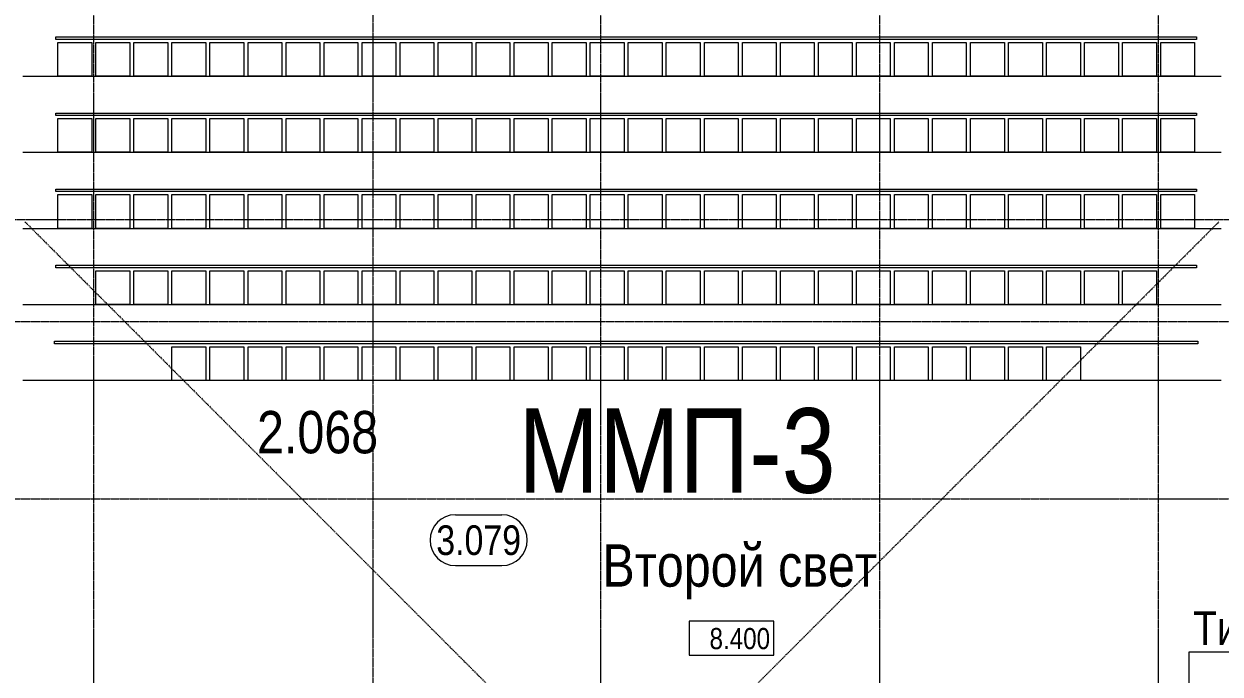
# Model space of a CAD drawing. Header units: millimetres. Extents: x -231292 to 573618, y -153144 to 564035.
# Drawn here: x 128802 to 142957, y 437031 to 444720 of the extents above; entities that cross this region are included whole.
import ezdxf
from ezdxf import colors
from ezdxf.entities.mleader import LeaderData, LeaderLine
from ezdxf.enums import TextEntityAlignment as Align
from ezdxf.math import Vec2, Vec3

# ---------------------------------------------------------------- set-up
doc = ezdxf.new("R2010")
doc.units = ezdxf.units.MM
doc.linetypes.add('CENTER2', pattern=[28.575, 19.05, -3.175, 3.175, -3.175])
doc.linetypes.add('DASHED', pattern=[19.05, 12.7, -6.35])
doc.layers.get('0').update_dxf_attribs({"color": 250})
doc.layers.get('Defpoints').update_dxf_attribs({"color": 250})
for name, color, linetype, lineweight in [('АР_Area', 250, 'Continuous', 5), ('АР_ЛК_Ограждения', 250, 'Continuous', 0), ('АР_Мебель', 250, 'Continuous', 5), ('АР_Отметка', 7, 'Continuous', 13), ('АР_Тонкая', 250, 'Continuous', 5), ('ЛК_Открытая', 250, 'Continuous', 5), ('Размеры зашивки ГКЛ', 250, 'Continuous', 0), ('РД_Оси_100', 250, 'Continuous', 0)]:
    doc.layers.add(name, color=color, linetype=linetype, lineweight=lineweight)
doc.layers.add('АР_Делит', color=250, linetype='Continuous', lineweight=0, plot=False)
doc.styles.add('Arial_Narrow_08', font='ARIALN.TTF', dxfattribs={"width": 0.8})
doc.styles.add('style1', font='ARIALN.TTF')

# ---------------------------------------------------------------- blocks, each defined once
blk = doc.blocks.new('Отметка_план')
at = {"color": 7}
blk.add_lwpolyline([(0, 0), (10, 0), (10, 4), (0, 4)], close=True, dxfattribs=at)
at = {"style": 'Arial_Narrow_08', "width": 0.8}
blk.add_attdef('OTMG', text='', height=2.5, dxfattribs=at).set_placement((9.06, 0.7), align=Align.RIGHT)
blk = doc.blocks.new('СОШ_2200_АР_ОСИ_М100_28.05.24')
at = {"layer": 'РД_Оси_100', "linetype": 'CENTER2'}
for p, q in [((79200, -6155), (79200, 139938.679)), ((85200, -6155), (85200, 139938.679)), ((88500, -6155), (88500, 139938.679)), ((91800, -6155), (91800, 139938.679)), ((119910, 76200), (-5954.958, 76200)), ((-5954.958, 75000), (119910, 75000)), ((-5954.958, 72900), (95715.503, 72900)), ((89599.446, 72900), (119910, 72900))]:
    blk.add_line(p, q, dxfattribs=at)
blk.add_lwpolyline([(82500, 139938.679), (82500, -6155)], dxfattribs=at)
blk = doc.blocks.new('MOK-МаркаПом_овал_ареал')
for p, q in [((-2.75, 3), (2.75, 3)), ((-2.75, -3), (2.75, -3))]:
    blk.add_line(p, q)
for centre, radius, start, end in [((-2.75, 0), 3, 90, 270), ((2.75, 0), 3, 270, 90), ((-3.75, 0), 3.5, 0, 0.001)]:
    blk.add_arc(centre, radius, start, end)
at = {"color": 0, "style": 'style1'}
blk.add_attdef('АР-ПОМЕЩЕНИЕ:НОМЕР', text='', height=3.5, dxfattribs=at).set_placement((0, 0), align=Align.MIDDLE)
at = {"layer": 'Defpoints', "color": 2, "style": 'style1'}
blk.add_attdef('АР-ПОМЕЩЕНИЕ:НАИМЕНОВАНИЕ', text='', height=1, dxfattribs=at).set_placement((-0.09, -4.81), align=Align.MIDDLE)

msp = doc.modelspace()

# ---------------------------------------------------------------- linework, layer by layer
at = {"layer": 'АР_ЛК_Ограждения', "lineweight": 9}
for points in [[(129178.768, 444566.753), (142678.768, 444566.753), (142678.768, 444536.753), (129178.768, 444536.753)], [(129178.768, 443666.753), (142678.768, 443666.753), (142678.768, 443636.753), (129178.768, 443636.753)], [(129178.768, 442766.753), (142678.768, 442766.753), (142678.768, 442736.753), (129178.768, 442736.753)], [(129178.768, 441866.753), (142678.768, 441866.753), (142678.768, 441836.753), (129178.768, 441836.753)], [(129163.768, 440966.753), (142693.768, 440966.753), (142693.768, 440936.753), (129163.768, 440936.753)]]:
    msp.add_lwpolyline(points, close=True, dxfattribs=at)
at = {"layer": 'АР_Мебель'}
for points in [[(129203.768, 444501.753), (129603.768, 444501.753), (129603.768, 444101.753), (129203.768, 444101.753)], [(129653.768, 444501.753), (130053.768, 444501.753), (130053.768, 444101.753), (129653.768, 444101.753)], [(130103.768, 444501.753), (130503.768, 444501.753), (130503.768, 444101.753), (130103.768, 444101.753)], [(130553.768, 444501.753), (130953.768, 444501.753), (130953.768, 444101.753), (130553.768, 444101.753)], [(131003.768, 444501.753), (131403.768, 444501.753), (131403.768, 444101.753), (131003.768, 444101.753)], [(131453.768, 444501.753), (131853.768, 444501.753), (131853.768, 444101.753), (131453.768, 444101.753)], [(131903.768, 444501.753), (132303.768, 444501.753), (132303.768, 444101.753), (131903.768, 444101.753)], [(132353.768, 444501.753), (132753.768, 444501.753), (132753.768, 444101.753), (132353.768, 444101.753)], [(132803.768, 444501.753), (133203.768, 444501.753), (133203.768, 444101.753), (132803.768, 444101.753)], [(133253.768, 444501.753), (133653.768, 444501.753), (133653.768, 444101.753), (133253.768, 444101.753)], [(133703.768, 444501.753), (134103.768, 444501.753), (134103.768, 444101.753), (133703.768, 444101.753)], [(134153.768, 444501.753), (134553.768, 444501.753), (134553.768, 444101.753), (134153.768, 444101.753)], [(134603.768, 444501.753), (135003.768, 444501.753), (135003.768, 444101.753), (134603.768, 444101.753)], [(135053.768, 444501.753), (135453.768, 444501.753), (135453.768, 444101.753), (135053.768, 444101.753)], [(135503.768, 444501.753), (135903.768, 444501.753), (135903.768, 444101.753), (135503.768, 444101.753)], [(135953.768, 444501.753), (136353.768, 444501.753), (136353.768, 444101.753), (135953.768, 444101.753)], [(136403.768, 444501.753), (136803.768, 444501.753), (136803.768, 444101.753), (136403.768, 444101.753)], [(136853.768, 444501.753), (137253.768, 444501.753), (137253.768, 444101.753), (136853.768, 444101.753)], [(137303.768, 444501.753), (137703.768, 444501.753), (137703.768, 444101.753), (137303.768, 444101.753)], [(137753.768, 444501.753), (138153.768, 444501.753), (138153.768, 444101.753), (137753.768, 444101.753)], [(138203.768, 444501.753), (138603.768, 444501.753), (138603.768, 444101.753), (138203.768, 444101.753)], [(138653.768, 444501.753), (139053.768, 444501.753), (139053.768, 444101.753), (138653.768, 444101.753)], [(139103.768, 444501.753), (139503.768, 444501.753), (139503.768, 444101.753), (139103.768, 444101.753)], [(139553.768, 444501.753), (139953.768, 444501.753), (139953.768, 444101.753), (139553.768, 444101.753)], [(140003.768, 444501.753), (140403.768, 444501.753), (140403.768, 444101.753), (140003.768, 444101.753)], [(140453.768, 444501.753), (140853.768, 444501.753), (140853.768, 444101.753), (140453.768, 444101.753)], [(140903.768, 444501.753), (141303.768, 444501.753), (141303.768, 444101.753), (140903.768, 444101.753)], [(141353.768, 444501.753), (141753.768, 444501.753), (141753.768, 444101.753), (141353.768, 444101.753)], [(141803.768, 444501.753), (142203.768, 444501.753), (142203.768, 444101.753), (141803.768, 444101.753)], [(142253.768, 444501.753), (142653.768, 444501.753), (142653.768, 444101.753), (142253.768, 444101.753)], [(129203.768, 443601.753), (129603.768, 443601.753), (129603.768, 443201.753), (129203.768, 443201.753)], [(129653.768, 443601.753), (130053.768, 443601.753), (130053.768, 443201.753), (129653.768, 443201.753)], [(130103.768, 443601.753), (130503.768, 443601.753), (130503.768, 443201.753), (130103.768, 443201.753)], [(130553.768, 443601.753), (130953.768, 443601.753), (130953.768, 443201.753), (130553.768, 443201.753)], [(131003.768, 443601.753), (131403.768, 443601.753), (131403.768, 443201.753), (131003.768, 443201.753)], [(131453.768, 443601.753), (131853.768, 443601.753), (131853.768, 443201.753), (131453.768, 443201.753)], [(131903.768, 443601.753), (132303.768, 443601.753), (132303.768, 443201.753), (131903.768, 443201.753)], [(132353.768, 443601.753), (132753.768, 443601.753), (132753.768, 443201.753), (132353.768, 443201.753)], [(132803.768, 443601.753), (133203.768, 443601.753), (133203.768, 443201.753), (132803.768, 443201.753)], [(133253.768, 443601.753), (133653.768, 443601.753), (133653.768, 443201.753), (133253.768, 443201.753)], [(133703.768, 443601.753), (134103.768, 443601.753), (134103.768, 443201.753), (133703.768, 443201.753)], [(134153.768, 443601.753), (134553.768, 443601.753), (134553.768, 443201.753), (134153.768, 443201.753)], [(134603.768, 443601.753), (135003.768, 443601.753), (135003.768, 443201.753), (134603.768, 443201.753)], [(135053.768, 443601.753), (135453.768, 443601.753), (135453.768, 443201.753), (135053.768, 443201.753)], [(135503.768, 443601.753), (135903.768, 443601.753), (135903.768, 443201.753), (135503.768, 443201.753)], [(135953.768, 443601.753), (136353.768, 443601.753), (136353.768, 443201.753), (135953.768, 443201.753)], [(136403.768, 443601.753), (136803.768, 443601.753), (136803.768, 443201.753), (136403.768, 443201.753)], [(136853.768, 443601.753), (137253.768, 443601.753), (137253.768, 443201.753), (136853.768, 443201.753)], [(137303.768, 443601.753), (137703.768, 443601.753), (137703.768, 443201.753), (137303.768, 443201.753)], [(137753.768, 443601.753), (138153.768, 443601.753), (138153.768, 443201.753), (137753.768, 443201.753)], [(138203.768, 443601.753), (138603.768, 443601.753), (138603.768, 443201.753), (138203.768, 443201.753)], [(138653.768, 443601.753), (139053.768, 443601.753), (139053.768, 443201.753), (138653.768, 443201.753)], [(139103.768, 443601.753), (139503.768, 443601.753), (139503.768, 443201.753), (139103.768, 443201.753)], [(139553.768, 443601.753), (139953.768, 443601.753), (139953.768, 443201.753), (139553.768, 443201.753)], [(140003.768, 443601.753), (140403.768, 443601.753), (140403.768, 443201.753), (140003.768, 443201.753)], [(140453.768, 443601.753), (140853.768, 443601.753), (140853.768, 443201.753), (140453.768, 443201.753)], [(140903.768, 443601.753), (141303.768, 443601.753), (141303.768, 443201.753), (140903.768, 443201.753)], [(141353.768, 443601.753), (141753.768, 443601.753), (141753.768, 443201.753), (141353.768, 443201.753)], [(141803.768, 443601.753), (142203.768, 443601.753), (142203.768, 443201.753), (141803.768, 443201.753)], [(142253.768, 443601.753), (142653.768, 443601.753), (142653.768, 443201.753), (142253.768, 443201.753)], [(129203.768, 442701.753), (129603.768, 442701.753), (129603.768, 442301.753), (129203.768, 442301.753)], [(129653.768, 442701.753), (130053.768, 442701.753), (130053.768, 442301.753), (129653.768, 442301.753)], [(130103.768, 442701.753), (130503.768, 442701.753), (130503.768, 442301.753), (130103.768, 442301.753)], [(130553.768, 442701.753), (130953.768, 442701.753), (130953.768, 442301.753), (130553.768, 442301.753)], [(131003.768, 442701.753), (131403.768, 442701.753), (131403.768, 442301.753), (131003.768, 442301.753)], [(131453.768, 442701.753), (131853.768, 442701.753), (131853.768, 442301.753), (131453.768, 442301.753)], [(131903.768, 442701.753), (132303.768, 442701.753), (132303.768, 442301.753), (131903.768, 442301.753)], [(132353.768, 442701.753), (132753.768, 442701.753), (132753.768, 442301.753), (132353.768, 442301.753)], [(132803.768, 442701.753), (133203.768, 442701.753), (133203.768, 442301.753), (132803.768, 442301.753)], [(133253.768, 442701.753), (133653.768, 442701.753), (133653.768, 442301.753), (133253.768, 442301.753)], [(133703.768, 442701.753), (134103.768, 442701.753), (134103.768, 442301.753), (133703.768, 442301.753)], [(134153.768, 442701.753), (134553.768, 442701.753), (134553.768, 442301.753), (134153.768, 442301.753)], [(134603.768, 442701.753), (135003.768, 442701.753), (135003.768, 442301.753), (134603.768, 442301.753)], [(135053.768, 442701.753), (135453.768, 442701.753), (135453.768, 442301.753), (135053.768, 442301.753)], [(135503.768, 442701.753), (135903.768, 442701.753), (135903.768, 442301.753), (135503.768, 442301.753)], [(135953.768, 442701.753), (136353.768, 442701.753), (136353.768, 442301.753), (135953.768, 442301.753)], [(136403.768, 442701.753), (136803.768, 442701.753), (136803.768, 442301.753), (136403.768, 442301.753)], [(136853.768, 442701.753), (137253.768, 442701.753), (137253.768, 442301.753), (136853.768, 442301.753)], [(137303.768, 442701.753), (137703.768, 442701.753), (137703.768, 442301.753), (137303.768, 442301.753)], [(137753.768, 442701.753), (138153.768, 442701.753), (138153.768, 442301.753), (137753.768, 442301.753)], [(138203.768, 442701.753), (138603.768, 442701.753), (138603.768, 442301.753), (138203.768, 442301.753)], [(138653.768, 442701.753), (139053.768, 442701.753), (139053.768, 442301.753), (138653.768, 442301.753)], [(139103.768, 442701.753), (139503.768, 442701.753), (139503.768, 442301.753), (139103.768, 442301.753)], [(139553.768, 442701.753), (139953.768, 442701.753), (139953.768, 442301.753), (139553.768, 442301.753)], [(140003.768, 442701.753), (140403.768, 442701.753), (140403.768, 442301.753), (140003.768, 442301.753)], [(140453.768, 442701.753), (140853.768, 442701.753), (140853.768, 442301.753), (140453.768, 442301.753)], [(140903.768, 442701.753), (141303.768, 442701.753), (141303.768, 442301.753), (140903.768, 442301.753)], [(141353.768, 442701.753), (141753.768, 442701.753), (141753.768, 442301.753), (141353.768, 442301.753)], [(141803.768, 442701.753), (142203.768, 442701.753), (142203.768, 442301.753), (141803.768, 442301.753)], [(142253.768, 442701.753), (142653.768, 442701.753), (142653.768, 442301.753), (142253.768, 442301.753)], [(129653.768, 441801.753), (130053.768, 441801.753), (130053.768, 441401.753), (129653.768, 441401.753)], [(130103.768, 441801.753), (130503.768, 441801.753), (130503.768, 441401.753), (130103.768, 441401.753)], [(130553.768, 441801.753), (130953.768, 441801.753), (130953.768, 441401.753), (130553.768, 441401.753)], [(131003.768, 441801.753), (131403.768, 441801.753), (131403.768, 441401.753), (131003.768, 441401.753)], [(131453.768, 441801.753), (131853.768, 441801.753), (131853.768, 441401.753), (131453.768, 441401.753)], [(131903.768, 441801.753), (132303.768, 441801.753), (132303.768, 441401.753), (131903.768, 441401.753)], [(132353.768, 441801.753), (132753.768, 441801.753), (132753.768, 441401.753), (132353.768, 441401.753)], [(132803.768, 441801.753), (133203.768, 441801.753), (133203.768, 441401.753), (132803.768, 441401.753)], [(133253.768, 441801.753), (133653.768, 441801.753), (133653.768, 441401.753), (133253.768, 441401.753)], [(133703.768, 441801.753), (134103.768, 441801.753), (134103.768, 441401.753), (133703.768, 441401.753)], [(134153.768, 441801.753), (134553.768, 441801.753), (134553.768, 441401.753), (134153.768, 441401.753)], [(134603.768, 441801.753), (135003.768, 441801.753), (135003.768, 441401.753), (134603.768, 441401.753)], [(135053.768, 441801.753), (135453.768, 441801.753), (135453.768, 441401.753), (135053.768, 441401.753)], [(135503.768, 441801.753), (135903.768, 441801.753), (135903.768, 441401.753), (135503.768, 441401.753)], [(135953.768, 441801.753), (136353.768, 441801.753), (136353.768, 441401.753), (135953.768, 441401.753)], [(136403.768, 441801.753), (136803.768, 441801.753), (136803.768, 441401.753), (136403.768, 441401.753)], [(136853.768, 441801.753), (137253.768, 441801.753), (137253.768, 441401.753), (136853.768, 441401.753)], [(137303.768, 441801.753), (137703.768, 441801.753), (137703.768, 441401.753), (137303.768, 441401.753)], [(137753.768, 441801.753), (138153.768, 441801.753), (138153.768, 441401.753), (137753.768, 441401.753)], [(138203.768, 441801.753), (138603.768, 441801.753), (138603.768, 441401.753), (138203.768, 441401.753)], [(138653.768, 441801.753), (139053.768, 441801.753), (139053.768, 441401.753), (138653.768, 441401.753)], [(139103.768, 441801.753), (139503.768, 441801.753), (139503.768, 441401.753), (139103.768, 441401.753)], [(139553.768, 441801.753), (139953.768, 441801.753), (139953.768, 441401.753), (139553.768, 441401.753)], [(140003.768, 441801.753), (140403.768, 441801.753), (140403.768, 441401.753), (140003.768, 441401.753)], [(140453.768, 441801.753), (140853.768, 441801.753), (140853.768, 441401.753), (140453.768, 441401.753)], [(140903.768, 441801.753), (141303.768, 441801.753), (141303.768, 441401.753), (140903.768, 441401.753)], [(141353.768, 441801.753), (141753.768, 441801.753), (141753.768, 441401.753), (141353.768, 441401.753)], [(141803.768, 441801.753), (142203.768, 441801.753), (142203.768, 441401.753), (141803.768, 441401.753)], [(130553.768, 440901.753), (130953.768, 440901.753), (130953.768, 440501.753), (130553.768, 440501.753)], [(131003.768, 440901.753), (131403.768, 440901.753), (131403.768, 440501.753), (131003.768, 440501.753)], [(131453.768, 440901.753), (131853.768, 440901.753), (131853.768, 440501.753), (131453.768, 440501.753)], [(131903.768, 440901.753), (132303.768, 440901.753), (132303.768, 440501.753), (131903.768, 440501.753)], [(132353.768, 440901.753), (132753.768, 440901.753), (132753.768, 440501.753), (132353.768, 440501.753)], [(132803.768, 440901.753), (133203.768, 440901.753), (133203.768, 440501.753), (132803.768, 440501.753)], [(133253.768, 440901.753), (133653.768, 440901.753), (133653.768, 440501.753), (133253.768, 440501.753)], [(133703.768, 440901.753), (134103.768, 440901.753), (134103.768, 440501.753), (133703.768, 440501.753)], [(134153.768, 440901.753), (134553.768, 440901.753), (134553.768, 440501.753), (134153.768, 440501.753)], [(134603.768, 440901.753), (135003.768, 440901.753), (135003.768, 440501.753), (134603.768, 440501.753)], [(135053.768, 440901.753), (135453.768, 440901.753), (135453.768, 440501.753), (135053.768, 440501.753)], [(135503.768, 440901.753), (135903.768, 440901.753), (135903.768, 440501.753), (135503.768, 440501.753)], [(135953.768, 440901.753), (136353.768, 440901.753), (136353.768, 440501.753), (135953.768, 440501.753)], [(136403.768, 440901.753), (136803.768, 440901.753), (136803.768, 440501.753), (136403.768, 440501.753)], [(136853.768, 440901.753), (137253.768, 440901.753), (137253.768, 440501.753), (136853.768, 440501.753)], [(137303.768, 440901.753), (137703.768, 440901.753), (137703.768, 440501.753), (137303.768, 440501.753)], [(137753.768, 440901.753), (138153.768, 440901.753), (138153.768, 440501.753), (137753.768, 440501.753)], [(138203.768, 440901.753), (138603.768, 440901.753), (138603.768, 440501.753), (138203.768, 440501.753)], [(138653.768, 440901.753), (139053.768, 440901.753), (139053.768, 440501.753), (138653.768, 440501.753)], [(139103.768, 440901.753), (139503.768, 440901.753), (139503.768, 440501.753), (139103.768, 440501.753)], [(139553.768, 440901.753), (139953.768, 440901.753), (139953.768, 440501.753), (139553.768, 440501.753)], [(140003.768, 440901.753), (140403.768, 440901.753), (140403.768, 440501.753), (140003.768, 440501.753)], [(140453.768, 440901.753), (140853.768, 440901.753), (140853.768, 440501.753), (140453.768, 440501.753)], [(140903.768, 440901.753), (141303.768, 440901.753), (141303.768, 440501.753), (140903.768, 440501.753)]]:
    msp.add_lwpolyline(points, close=True, dxfattribs=at)
at = {"layer": 'АР_Тонкая', "linetype": 'DASHED', "lineweight": 0}
for p in [(128813.781, 442380.194), (142943.781, 442380.194)]:
    msp.add_line(p, (135878.781, 435315.194), dxfattribs=at)
at = {"layer": 'ЛК_Открытая'}
for points in [[(128789.796, 444101.752), (142969.796, 444101.752)], [(128789.796, 443201.752), (142969.796, 443201.752)], [(128789.796, 442301.752), (142969.796, 442301.752)], [(128789.796, 441401.752), (142969.796, 441401.752)], [(142969.796, 440501.752), (138614.796, 440501.752), (138614.796, 440501.752), (133244.796, 440501.752), (133244.796, 440501.752), (128789.796, 440501.752)]]:
    msp.add_lwpolyline(points, dxfattribs=at)

# ---------------------------------------------------------------- block references
at = {"layer": 'АР_Area', "color": 18, "linetype": 'Continuous', "lineweight": 15, "true_color": 0x000000}
ref = msp.add_blockref('MOK-МаркаПом_овал_ареал', (134183.144, 438614.428), dxfattribs=dict(at, xscale=100, yscale=100, zscale=100))
ref.add_attrib('АР-ПОМЕЩЕНИЕ:НОМЕР', '3.079', dxfattribs={"layer": '0', "color": 0, "height": 350, "style": 'style1'}).set_placement((134183.144, 438614.428), align=Align.MIDDLE)
at = {"layer": 'АР_Отметка'}
ref = msp.add_blockref('Отметка_план', (136674.302, 437255.547), dxfattribs=dict(at, xscale=100, yscale=100, zscale=100))
ref.add_attrib('OTMG', '8.400', dxfattribs={"layer": '0', "color": 0, "height": 250, "style": 'style1'}).set_placement((137631.72, 437575.363), align=Align.TOP_RIGHT)
at = {"layer": 'РД_Оси_100'}
msp.add_blockref('СОШ_2200_АР_ОСИ_М100_28.05.24', (50428.768, 366201.753), dxfattribs=at)

# ---------------------------------------------------------------- texts
at = {"layer": 'АР_Делит', "insert": (136529.73, 439667.86), "char_height": 1000, "width": 7150, "attachment_point": 5, "style": 'style1'}
msp.add_mtext('ММП-3', dxfattribs=at)
at = {"layer": 'АР_Отметка', "color": 18, "lineweight": 25, "true_color": 0x000000, "style": 'style1'}
msp.add_text('2.068', height=500, dxfattribs=at).set_placement((131560.551, 439641.95))
at = {"layer": 'АР_Отметка', "insert": (137272.648, 438239.256), "char_height": 500, "width": 3740.42675, "attachment_point": 5, "style": 'style1'}
msp.add_mtext('Второй свет', dxfattribs=at)

# ---------------------------------------------------------------- leaders
at = {"layer": 'АР_Делит', "lineweight": 0}
ml = msp.add_multileader_mtext('Standard', dxfattribs=at)
ml.set_content('зашивка согласно дизайн-проекту', color=256, style='style1')
ml.set_leader_properties(color=256)
ml.build(insert=Vec2(0, 0))
ml.multileader.update_dxf_attribs({"has_dogleg": 0, "text_left_attachment_type": 6, "text_right_attachment_type": 6, "arrow_head_size": 500, "scale": 100})
ctx = ml.context
ctx.base_point, ctx.scale, ctx.char_height, ctx.arrow_head_size, ctx.landing_gap_size, ctx.plane_origin, ctx.plane_x_axis, ctx.plane_y_axis = Vec3(119673.407, 440940.695), 100, 300, 500, 50, Vec3(109508.807, 440255.308), Vec3(1, 0.00000001), Vec3(-0.00000001, 1)
ctx.left_attachment, ctx.right_attachment = 6, 6
notes = []
notes.append((ctx, [(1, (1, 1, 0), (119665.407, 440940.695), (1, 0.00000001), 8, [(0, [(119191.375, 442563.864)], 0, [])])]))
ctx.mtext.insert, ctx.mtext.text_direction, ctx.mtext.rotation, ctx.mtext.width, ctx.mtext.defined_height, ctx.mtext.flow_direction = Vec3(119723.407, 441328.894), Vec3(1, 0.00000001), 0.00000001, 4538.94863, 395.157, 5
at = {"layer": 'Размеры зашивки ГКЛ'}
ml = msp.add_multileader_mtext('Standard', dxfattribs=at)
ml.set_content('\\pxsm1;Тип 4 ', color=(0, 0, 138), style='style1')
ml.set_leader_properties(color=256, linetype='ByLayer', lineweight=9)
ml.build(insert=Vec2(0, 0))
ml.multileader.update_dxf_attribs({"has_dogleg": 0, "text_left_attachment_type": 6, "text_right_attachment_type": 6, "text_bottom_attachment_type": 10, "dogleg_length": 25, "arrow_head_size": 400})
ctx = ml.context
ctx.base_point, ctx.char_height, ctx.arrow_head_size, ctx.landing_gap_size, ctx.plane_origin = Vec3(142589.73, 437294.2), 400, 400, 50, Vec3(135730.542, 444264.764)
ctx.left_attachment, ctx.right_attachment, ctx.top_attachment = 6, 6, 10
notes.append((ctx, [(0, (1, 1, 0), (142564.73, 437294.2), (1, 0), 25, [(1, [(142593.148, 435268.286)], 0, [])])]))
ctx.mtext.insert, ctx.mtext.width, ctx.mtext.defined_height, ctx.mtext.line_spacing_factor, ctx.mtext.flow_direction = Vec3(142639.73, 437774.2), 1668.44707, 600, 0.3, 5
for ctx, leaders in notes:
    for number, flags, end, landing, length, lines in leaders:
        leader = LeaderData()
        leader.index, (leader.has_last_leader_line, leader.has_dogleg_vector, leader.attachment_direction) = number, flags
        leader.last_leader_point, leader.dogleg_vector, leader.dogleg_length = Vec3(end), Vec3(landing), length
        for number, points, colour, breaks in lines:
            line = LeaderLine()
            line.index, line.vertices, line.color, line.breaks = number, Vec3.list(points), colors.encode_raw_color(colour), breaks
            leader.lines.append(line)
        ctx.leaders.append(leader)

doc.saveas('drawing.dxf')
